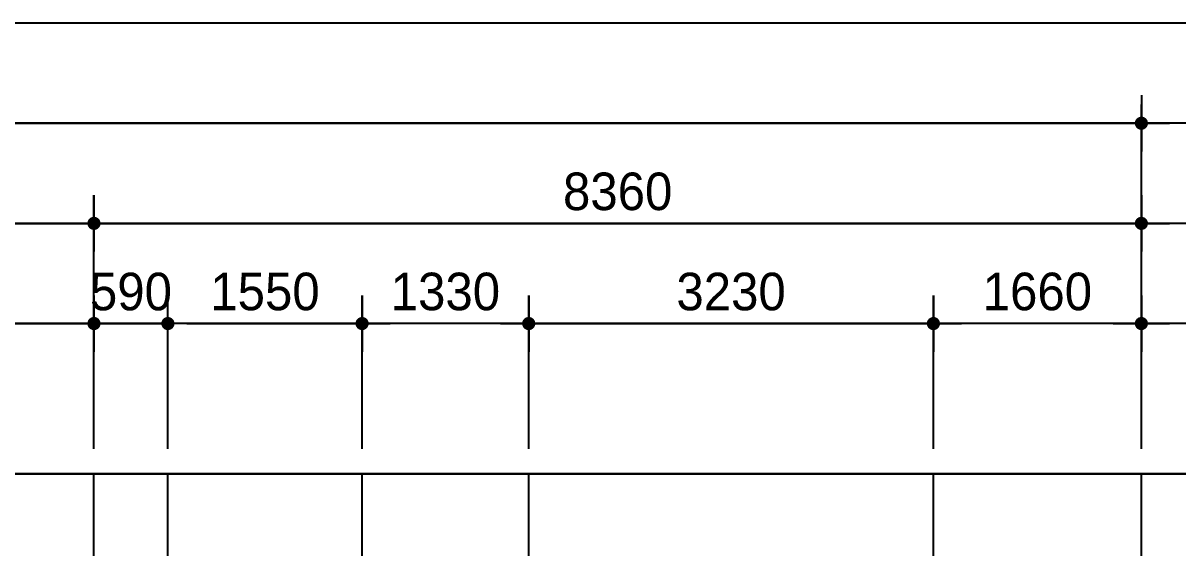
# Model space of a CAD drawing. Header units: millimetres. Extents: x 7294529 to 7346664, y 234399 to 276449.
# Drawn here: x 7332739 to 7341956, y 272257 to 276449 of the extents above; entities that cross this region are included whole.
import ezdxf

# ---------------------------------------------------------------- set-up
doc = ezdxf.new("R2010")
doc.units = ezdxf.units.MM
doc.header["$LTSCALE"] = 100
doc.linetypes.add('CEN', pattern=[62, 60, -1, 0, -1])
doc.linetypes.add('ST-DASH', pattern=[2.7, 1.5, -1.2])
doc.layers.get('Defpoints').update_dxf_attribs({"color": 149})
for name, color, linetype in [('AA-BORD-XREF', 15, 'Continuous'), ('CEN', 1, 'CEN'), ('DIM', 7, 'Continuous'), ('결로방지', 4, 'ST-DASH')]:
    doc.layers.add(name, color=color, linetype=linetype)
doc.layers.add('Defpoint', color=142, linetype='Continuous', plot=False)
doc.styles.add('굴림', font='')
doc.styles.add('돋움', font='')
doc.styles.get('굴림').set_extended_font_data('Gulim')
doc.styles.get('돋움').set_extended_font_data('Dotum')
doc.dimstyles.new('NORMAL', dxfattribs={"dimscale": 40, "dimtxt": 3, "dimasz": 1.5, "dimexe": 1.5, "dimexo": 2, "dimgap": 1, "dimtad": 1, "dimdec": 0, "dimzin": 0, "dimdsep": 46, "dimtxsty": '돋움', "dimblk": 'DOT', "dimblk1": 'NONE', "dimblk2": 'TICK', "dimcen": 0, "dimdle": 1.5, "dimclrd": 7, "dimclre": 7, "dimclrt": 3, "dimadec": 0, "dimazin": 0, "dimtfac": 1, "dimtdec": 0, "dimtix": 1, "dimtmove": 2, "dimatfit": 3, "dimldrblk": 'DOT', "dimfxl": 1, "dimtolj": 1, "dimtzin": 0, "dimarcsym": 0})

# ---------------------------------------------------------------- blocks, each defined once
blk = doc.blocks.new('BORD-303')
at = {"layer": 'Defpoint'}
blk.add_lwpolyline([(-34325, 22550), (10410, 22550), (10410, -8300), (-34325, -8300)], close=True, dxfattribs=at)
blk = doc.blocks.new('DOT')
at = {"layer": 'DIM'}
blk.add_line((0, 1.5), (0, -1.5), dxfattribs=at)
at = {"layer": 'DIM', "linetype": 'Continuous'}
blk.add_line((-1.5, 0), (1.5, 0), dxfattribs=at)
at = {"layer": 'DIM', "const_width": 0.35}
blk.add_lwpolyline([(-0.175, 0, 1), (0.175, 0, 1)], format="xyb", close=True, dxfattribs=at)
blk = doc.blocks.new('*D49')
at = {"layer": 'Defpoints', "color": 0, "transparency": 16777216}
for p in [(46990, -800), (4955, -3600), (46990, -3600)]:
    blk.add_point(p, dxfattribs=at)
at = {"layer": 'DIM', "color": 7, "lineweight": -2, "transparency": 16777216}
for p, q in [((4955, -3400), (4955, -650)), ((46990, -3400), (46990, -650)), ((5105, -800), (46840, -800))]:
    blk.add_line(p, q, dxfattribs=at)
at = {"layer": 'DIM', "color": 7, "lineweight": -2, "transparency": 16777216, "xscale": 150, "yscale": 150, "zscale": 150, "rotation": 180}
blk.add_blockref('DOT', (4955, -800), dxfattribs=at)
at = {"layer": 'DIM', "color": 7, "lineweight": -2, "transparency": 16777216, "xscale": 150, "yscale": 150, "zscale": 150}
blk.add_blockref('DOT', (46990, -800), dxfattribs=at)
at = {"layer": 'DIM', "color": 3, "transparency": 16777216, "insert": (25972.5, -546), "char_height": 300, "attachment_point": 5, "style": '굴림'}
blk.add_mtext('\\A1;42035', dxfattribs=at)
blk = doc.blocks.new('_None')
blk = doc.blocks.new('_Oblique')
at = {"color": 0, "linetype": 'ByBlock', "lineweight": -2}
blk.add_line((-0.5, -0.5), (0.5, 0.5), dxfattribs=at)
blk = doc.blocks.new('TICK')
at = {"layer": 'Defpoints', "color": 0, "linetype": 'ByBlock'}
blk.add_point((0, 0), dxfattribs=at)
at = {"layer": 'DIM'}
blk.add_line((0, 1.6875), (0, -1.6875), dxfattribs=at)
at = {"layer": 'DIM', "linetype": 'Continuous'}
blk.add_line((-1.6875, 0), (1.6875, 0), dxfattribs=at)
at = {"color": 7, "linetype": 'ByBlock', "xscale": 1.6875, "yscale": 1.6875, "zscale": 1.6875}
blk.add_blockref('_Oblique', (0, 0), dxfattribs=at)
blk = doc.blocks.new('*D50')
at = {"layer": 'Defpoints', "color": 0, "transparency": 16777216}
for p in [(46990, -1600), (38630, -3600), (46990, -3600)]:
    blk.add_point(p, dxfattribs=at)
at = {"layer": 'DIM', "color": 7, "lineweight": -2, "transparency": 16777216}
for p, q in [((38630, -3400), (38630, -1450)), ((46990, -3400), (46990, -1450)), ((38780, -1600), (46840, -1600))]:
    blk.add_line(p, q, dxfattribs=at)
at = {"layer": 'DIM', "color": 7, "lineweight": -2, "transparency": 16777216, "xscale": 150, "yscale": 150, "zscale": 150, "rotation": 180}
blk.add_blockref('DOT', (38630, -1600), dxfattribs=at)
at = {"layer": 'DIM', "color": 7, "lineweight": -2, "transparency": 16777216, "xscale": 150, "yscale": 150, "zscale": 150}
blk.add_blockref('DOT', (46990, -1600), dxfattribs=at)
at = {"layer": 'DIM', "color": 3, "transparency": 16777216, "insert": (42810, -1346.2), "char_height": 300, "attachment_point": 5, "style": '굴림'}
blk.add_mtext('\\A1;8360', dxfattribs=at)
blk = doc.blocks.new('*D51')
at = {"layer": 'Defpoints', "color": 0, "transparency": 16777216}
for p in [(40770, -2400), (39220, -3600), (40770, -3600)]:
    blk.add_point(p, dxfattribs=at)
at = {"layer": 'DIM', "color": 7, "lineweight": -2, "transparency": 16777216}
for p, q in [((39220, -3400), (39220, -2250)), ((40770, -3400), (40770, -2250)), ((39370, -2400), (40620, -2400))]:
    blk.add_line(p, q, dxfattribs=at)
at = {"layer": 'DIM', "color": 7, "lineweight": -2, "transparency": 16777216, "xscale": 150, "yscale": 150, "zscale": 150, "rotation": 180}
blk.add_blockref('DOT', (39220, -2400), dxfattribs=at)
at = {"layer": 'DIM', "color": 7, "lineweight": -2, "transparency": 16777216, "xscale": 150, "yscale": 150, "zscale": 150}
blk.add_blockref('DOT', (40770, -2400), dxfattribs=at)
at = {"layer": 'DIM', "color": 3, "transparency": 16777216, "insert": (39995, -2145.8), "char_height": 300, "attachment_point": 5, "style": '굴림'}
blk.add_mtext('\\A1;1550', dxfattribs=at)
blk = doc.blocks.new('*D52')
at = {"layer": 'Defpoints', "color": 0, "transparency": 16777216}
for p in [(39220, -2400), (38630, -3600), (39220, -3600)]:
    blk.add_point(p, dxfattribs=at)
at = {"layer": 'DIM', "color": 7, "lineweight": -2, "transparency": 16777216}
for p, q in [((38630, -3400), (38630, -2250)), ((39220, -3400), (39220, -2250)), ((38480, -2400), (38330, -2400)), ((38630, -2400), (39220, -2400)), ((39370, -2400), (39520, -2400))]:
    blk.add_line(p, q, dxfattribs=at)
at = {"layer": 'DIM', "color": 7, "lineweight": -2, "transparency": 16777216, "xscale": 150, "yscale": 150, "zscale": 150}
blk.add_blockref('DOT', (38630, -2400), dxfattribs=at)
at = {"layer": 'DIM', "color": 7, "lineweight": -2, "transparency": 16777216, "xscale": 150, "yscale": 150, "zscale": 150, "rotation": 180}
blk.add_blockref('DOT', (39220, -2400), dxfattribs=at)
at = {"layer": 'DIM', "color": 3, "transparency": 16777216, "insert": (38925, -2146.2), "char_height": 300, "attachment_point": 5, "style": '굴림'}
blk.add_mtext('\\A1;590', dxfattribs=at)
blk = doc.blocks.new('*D53')
at = {"layer": 'Defpoints', "color": 0, "transparency": 16777216}
for p in [(38630, -1600), (33605, -3600), (38630, -3600)]:
    blk.add_point(p, dxfattribs=at)
at = {"layer": 'DIM', "color": 7, "lineweight": -2, "transparency": 16777216}
for p, q in [((33605, -3400), (33605, -1450)), ((38630, -3400), (38630, -1450)), ((33755, -1600), (38480, -1600))]:
    blk.add_line(p, q, dxfattribs=at)
at = {"layer": 'DIM', "color": 7, "lineweight": -2, "transparency": 16777216, "xscale": 150, "yscale": 150, "zscale": 150, "rotation": 180}
blk.add_blockref('DOT', (33605, -1600), dxfattribs=at)
at = {"layer": 'DIM', "color": 7, "lineweight": -2, "transparency": 16777216, "xscale": 150, "yscale": 150, "zscale": 150}
blk.add_blockref('DOT', (38630, -1600), dxfattribs=at)
at = {"layer": 'DIM', "color": 3, "transparency": 16777216, "insert": (36117.5, -1346.2), "char_height": 300, "attachment_point": 5, "style": '굴림'}
blk.add_mtext('\\A1;5025', dxfattribs=at)
blk = doc.blocks.new('*D55')
at = {"layer": 'Defpoints', "color": 0, "transparency": 16777216}
for p in [(38630, -2400), (36255, -3605), (38630, -3600)]:
    blk.add_point(p, dxfattribs=at)
at = {"layer": 'DIM', "color": 7, "lineweight": -2, "transparency": 16777216}
for p, q in [((36255, -3405), (36255, -2250)), ((38630, -3400), (38630, -2250)), ((36405, -2400), (38480, -2400))]:
    blk.add_line(p, q, dxfattribs=at)
at = {"layer": 'DIM', "color": 7, "lineweight": -2, "transparency": 16777216, "xscale": 150, "yscale": 150, "zscale": 150, "rotation": 180}
blk.add_blockref('DOT', (36255, -2400), dxfattribs=at)
at = {"layer": 'DIM', "color": 7, "lineweight": -2, "transparency": 16777216, "xscale": 150, "yscale": 150, "zscale": 150}
blk.add_blockref('DOT', (38630, -2400), dxfattribs=at)
at = {"layer": 'DIM', "color": 3, "transparency": 16777216, "insert": (37442.5, -2146), "char_height": 300, "attachment_point": 5, "style": '굴림'}
blk.add_mtext('\\A1;2375', dxfattribs=at)
blk = doc.blocks.new('*D90')
at = {"layer": 'Defpoints', "color": 0, "transparency": 16777216}
for p in [(40770, -2400), (40770, -3600), (42100, -3600)]:
    blk.add_point(p, dxfattribs=at)
at = {"layer": 'DIM', "color": 7, "lineweight": -2, "transparency": 16777216}
for p, q in [((40770, -3400), (40770, -2250)), ((42100, -3400), (42100, -2250)), ((41950, -2400), (40920, -2400))]:
    blk.add_line(p, q, dxfattribs=at)
at = {"layer": 'DIM', "color": 7, "lineweight": -2, "transparency": 16777216, "xscale": 150, "yscale": 150, "zscale": 150, "rotation": 180}
blk.add_blockref('DOT', (40770, -2400), dxfattribs=at)
at = {"layer": 'DIM', "color": 7, "lineweight": -2, "transparency": 16777216, "xscale": 150, "yscale": 150, "zscale": 150}
blk.add_blockref('DOT', (42100, -2400), dxfattribs=at)
at = {"layer": 'DIM', "color": 3, "transparency": 16777216, "insert": (41435, -2145.8), "char_height": 300, "attachment_point": 5, "style": '굴림'}
blk.add_mtext('\\A1;1330', dxfattribs=at)
blk = doc.blocks.new('*D91')
at = {"layer": 'Defpoints', "color": 0, "transparency": 16777216}
for p in [(45330, -2400), (42100, -3600), (45330, -3600)]:
    blk.add_point(p, dxfattribs=at)
at = {"layer": 'DIM', "color": 7, "lineweight": -2, "transparency": 16777216}
for p, q in [((42100, -3400), (42100, -2250)), ((45330, -3400), (45330, -2250)), ((42250, -2400), (45180, -2400))]:
    blk.add_line(p, q, dxfattribs=at)
at = {"layer": 'DIM', "color": 7, "lineweight": -2, "transparency": 16777216, "xscale": 150, "yscale": 150, "zscale": 150, "rotation": 180}
blk.add_blockref('DOT', (42100, -2400), dxfattribs=at)
at = {"layer": 'DIM', "color": 7, "lineweight": -2, "transparency": 16777216, "xscale": 150, "yscale": 150, "zscale": 150}
blk.add_blockref('DOT', (45330, -2400), dxfattribs=at)
at = {"layer": 'DIM', "color": 3, "transparency": 16777216, "insert": (43715, -2146.2), "char_height": 300, "attachment_point": 5, "style": '굴림'}
blk.add_mtext('\\A1;3230', dxfattribs=at)
blk = doc.blocks.new('*D92')
at = {"layer": 'Defpoints', "color": 0, "transparency": 16777216}
for p in [(45330, -2400), (45330, -3600), (46990, -3600)]:
    blk.add_point(p, dxfattribs=at)
at = {"layer": 'DIM', "color": 7, "lineweight": -2, "transparency": 16777216}
for p, q in [((45330, -3400), (45330, -2250)), ((46990, -3400), (46990, -2250)), ((46840, -2400), (45480, -2400))]:
    blk.add_line(p, q, dxfattribs=at)
at = {"layer": 'DIM', "color": 7, "lineweight": -2, "transparency": 16777216, "xscale": 150, "yscale": 150, "zscale": 150, "rotation": 180}
blk.add_blockref('DOT', (45330, -2400), dxfattribs=at)
at = {"layer": 'DIM', "color": 7, "lineweight": -2, "transparency": 16777216, "xscale": 150, "yscale": 150, "zscale": 150}
blk.add_blockref('DOT', (46990, -2400), dxfattribs=at)
at = {"layer": 'DIM', "color": 3, "transparency": 16777216, "insert": (46160, -2145.8), "char_height": 300, "attachment_point": 5, "style": '굴림'}
blk.add_mtext('\\A1;1660', dxfattribs=at)
blk = doc.blocks.new('303_d')
at = {"layer": 'Defpoints'}
for points in [[(63801.3, -8251.1), (11866.3, -8251.1), (11866.3, -46301.1), (63801.3, -46301.1)], [(63001.3, -9051.1), (12666.3, -9051.1), (12666.3, -45501.1), (63001.3, -45501.1)], [(62201.3, -9851.1), (13466.3, -9851.1), (13466.3, -44701.1), (62201.3, -44701.1)], [(61401.3, -10651.1), (14266.3, -10651.1), (14266.3, -43901.1), (61401.3, -43901.1)], [(60201.3, -11851.1), (15466.3, -11851.1), (15466.3, -42701.1), (60201.3, -42701.1)]]:
    blk.add_lwpolyline(points, close=True, dxfattribs=at)
blk = doc.blocks.new('DIM-303-TF')
at = {"layer": 'CEN'}
for p, q in [((38630, -8370), (38630, -3600)), ((39220, -4805), (39220, -3600)), ((40770, -4805), (40770, -3600)), ((42100, -4805), (42100, -3600)), ((45330, -4805), (45330, -3600)), ((46990, -4805), (46990, -3600))]:
    blk.add_line(p, q, dxfattribs=at)
at = {"layer": 'DIM'}
for base, p1, p2, picture, middle in [((46990, -800), (4955, -3600), (46990, -3600), '*D49', (25972.5, -546)), ((38630, -1600), (33605, -3600), (38630, -3600), '*D53', (36117.5, -1346.2)), ((46990, -1600), (38630, -3600), (46990, -3600), '*D50', (42810, -1346.2)), ((38630, -2400), (36255, -3605), (38630, -3600), '*D55', (37442.5, -2146)), ((39220, -2400), (38630, -3600), (39220, -3600), '*D52', (38925, -2146.2)), ((40770, -2400), (39220, -3600), (40770, -3600), '*D51', (39995, -2145.8)), ((45330, -2400), (42100, -3600), (45330, -3600), '*D91', (43715, -2146.2))]:
    dim = blk.add_linear_dim(base=base, p1=p1, p2=p2, angle=180, dimstyle='NORMAL', override={"dimscale": 100, "dimtxsty": '굴림'}, dxfattribs=at)
    dim.commit()
    dim.dimension.update_dxf_attribs({"geometry": picture, "text_midpoint": middle})
for base, p1, p2, picture, middle in [((40770, -2400), (42100, -3600), (40770, -3600), '*D90', (41435, -2145.8)), ((45330, -2400), (46990, -3600), (45330, -3600), '*D92', (46160, -2145.8))]:
    dim = blk.add_linear_dim(base=base, p1=p1, p2=p2, dimstyle='NORMAL', override={"dimscale": 100, "dimtxsty": '굴림'}, dxfattribs=at)
    dim.commit()
    dim.dimension.update_dxf_attribs({"geometry": picture, "text_midpoint": middle})

msp = doc.modelspace()

# ---------------------------------------------------------------- block references
at = {"layer": 'AA-BORD-XREF'}
msp.add_blockref('BORD-303', (7332599.4, 250299.4), dxfattribs=at)
at = {"layer": 'DIM'}
msp.add_blockref('DIM-303-TF', (7294674.4, 276449.4), dxfattribs=at)
at = {"layer": '결로방지'}
msp.add_blockref('303_d', (7282663.1, 284700.5), dxfattribs=at)

doc.saveas('drawing.dxf')
